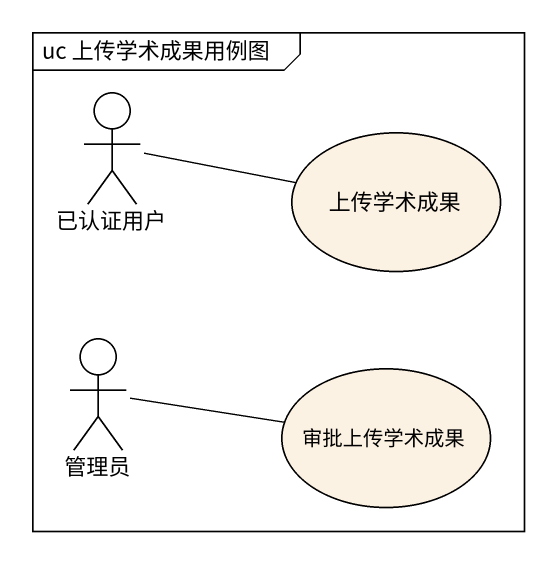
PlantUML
@startuml
mainframe uc 上传学术成果用例图
actor 已认证用户
usecase 上传学术成果
actor 管理员
usecase 审批上传学术成果
已认证用户 -right- 上传学术成果
管理员 -right- 审批上传学术成果
@enduml
